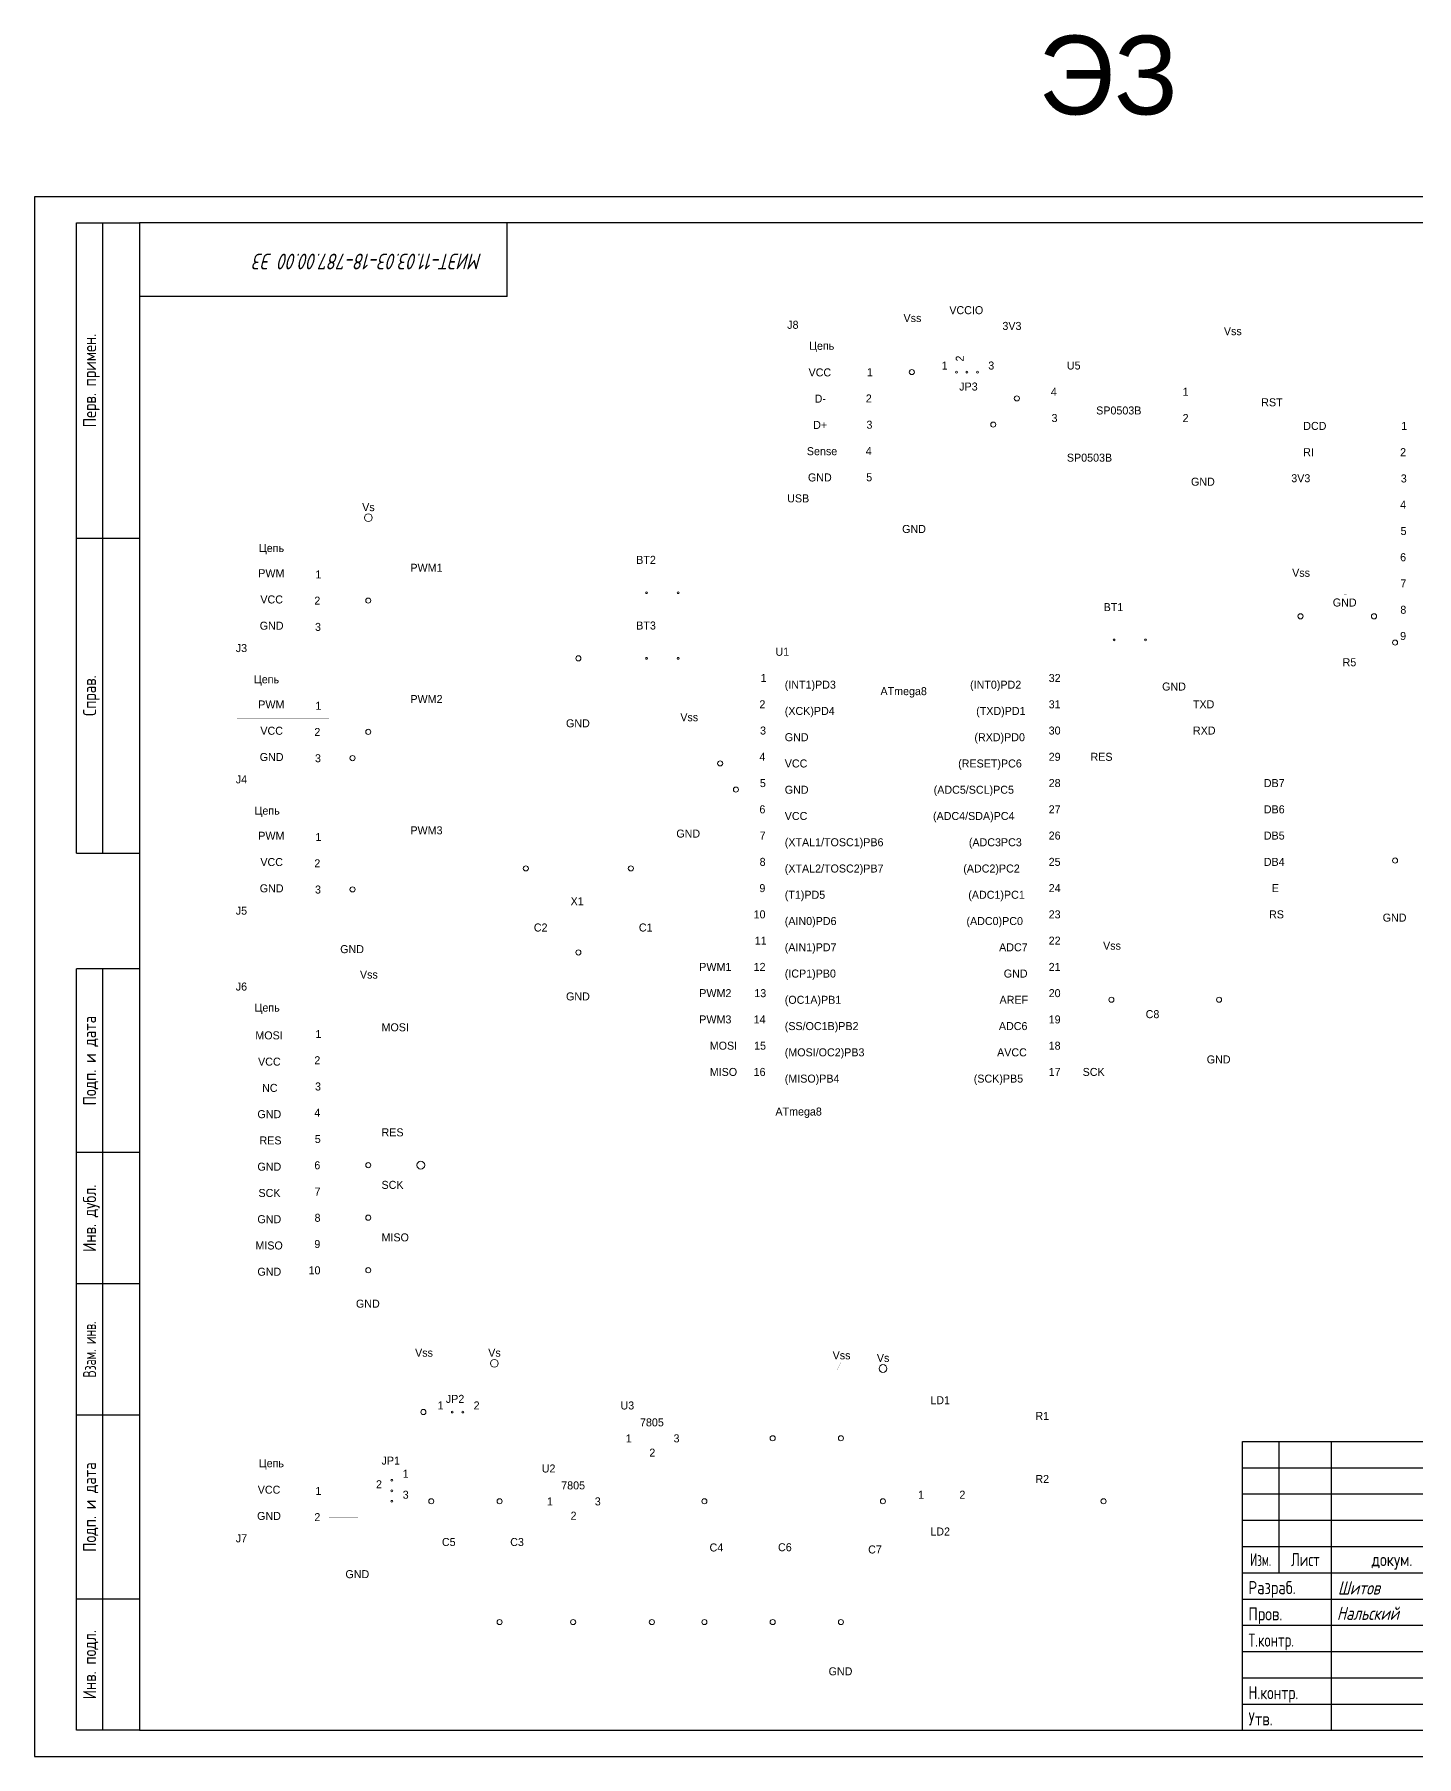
# Model space of a CAD drawing. Header units: millimetres. Extents: x 256 to 1953, y -623 to 369.
# Drawn here: x 523.1 to 786.3, y 40.8 to 368.7 of the extents above; entities that cross this region are included whole.
import ezdxf
from ezdxf.enums import TextEntityAlignment as Align

# ---------------------------------------------------------------- set-up
doc = ezdxf.new("R2010")
doc.units = ezdxf.units.MM
doc.layers.add('текст', color=7, linetype='Continuous', lineweight=30)
doc.styles.add('ГОСТ 2.304', font='cs_gost2304.shx')
doc.styles.add('стиль1', font='romans.shx', dxfattribs={"width": 0.75, "oblique": 15, "height": 3.5})

# ---------------------------------------------------------------- blocks, each defined once
blk = doc.blocks.new('ЭЗ')
for p, q in [((532.04, -113), (532.04, 7)), ((532.04, 7), (544.04, 7)), ((537.04, -113), (537.04, 7)), ((544.04, 7), (544.04, -113)), ((544.04, 7), (544.04, -7)), ((614.04, 7), (544.04, 7)), ((614.04, -7), (614.04, 7)), ((614.04, -7), (544.04, -7)), ((532.04, -53), (544.04, -53)), ((532.04, -113), (544.04, -113)), ((532.04, -280), (532.04, -135)), ((544.04, -135), (532.04, -135)), ((537.04, -280), (537.04, -135)), ((544.04, -135), (544.04, -280)), ((544.04, -170), (532.04, -170)), ((544.04, -195), (532.04, -195)), ((544.04, -220), (532.04, -220)), ((754.04, -225), (939.04, -225)), ((754.04, -280), (754.04, -225)), ((761.04, -250), (761.04, -225)), ((771.04, -280), (771.04, -225)), ((794.04, -280), (794.04, -225)), ((809.04, -280), (809.04, -225)), ((819.04, -280), (819.04, -225)), ((939.04, -280), (939.04, -225)), ((754.04, -230), (819.04, -230)), ((754.04, -235), (819.04, -235)), ((754.04, -240), (819.04, -240)), ((819.04, -240), (939.04, -240)), ((889.04, -280), (889.04, -240)), ((904.04, -260), (904.04, -240)), ((921.04, -260), (921.04, -240)), ((754.04, -245), (819.04, -245)), ((889.04, -245), (939.04, -245)), ((894.04, -260), (894.04, -245)), ((899.04, -260), (899.04, -245)), ((754.04, -250), (819.04, -250)), ((544.04, -255), (532.04, -255)), ((754.04, -255), (819.04, -255)), ((754.04, -260), (819.04, -260)), ((889.04, -260), (939.04, -260)), ((909.04, -265), (909.04, -260)), ((754.04, -265), (819.04, -265)), ((819.04, -265), (939.04, -265)), ((754.04, -270), (819.04, -270)), ((754.04, -275), (819.04, -275)), ((544.04, -280), (532.04, -280)), ((754.04, -280), (939.04, -280))]:
    blk.add_line(p, q)
for points in [[(524.04, -285), (944.04, -285), (944.04, 12), (524.04, 12), (524.04, -285)], [(544.04, -280), (939.04, -280), (939.04, 7), (544.04, 7), (544.04, -280)]]:
    blk.add_lwpolyline(points)
at = {"style": 'ГОСТ 2.304'}
for s, p in [('Перв. примен.', (534.54, -23)), ('Справ.', (534.54, -83)), ('Подп. и дата', (534.54, -152.5)), ('Инв. дубл.', (534.54, -182.5)), ('Подп. и дата', (534.54, -237.5)), ('Инв. подл.', (534.54, -267.5))]:
    blk.add_text(s, height=2.5, rotation=90, dxfattribs=at).set_placement(p, align=Align.MIDDLE_CENTER)
at = {"style": 'ГОСТ 2.304', "width": 0.8}
blk.add_text('Взам. инв.', height=2.5, rotation=90, dxfattribs=at).set_placement((534.54, -207.5), align=Align.MIDDLE_CENTER)
at = {"style": 'ГОСТ 2.304'}
for s, height, p in [('Лит.', 2.5, (896.54, -242.5)), ('Масса', 2.5, (912.54, -242.5)), ('докум.', 2.5, (782.54, -247.5)), ('Подп.', 2.5, (801.54, -247.5)), ('1:1', 5, (930.04, -252.5))]:
    blk.add_text(s, height=height, dxfattribs=at).set_placement(p, align=Align.MIDDLE_CENTER)
for s, width, p in [('Масштаб', 0.91954, (930.04, -242.5)), ('Изм.', 0.75, (757.54, -247.5)), ('Лист', 0.9, (766.04, -247.5)), ('Дата', 0.8, (814.04, -247.5))]:
    blk.add_text(s, height=2.5, dxfattribs=dict(at, width=width)).set_placement(p, align=Align.MIDDLE_CENTER)
for s, p in [('Разраб.', (755.2, -254.08)), ('Пров.', (755.2, -259.08)), ('Лист', (890.04, -264)), ('Листов', (910.04, -264)), ('Утв.', (755.2, -279.08)), ('A3', (924.54, -283.75))]:
    blk.add_text(s, height=2.5, dxfattribs=at).set_placement(p)
for s, width, p in [('Т.контр.', 0.9, (755.2, -264.08)), ('Н.контр.', 0.95, (755.2, -274.08))]:
    blk.add_text(s, height=2.5, dxfattribs=dict(at, width=width)).set_placement(p)
for s, p in [('Копировал', (856.04, -283.75)), ('Формат', (906.54, -283.75))]:
    blk.add_text(s, height=2.5, dxfattribs=at).set_placement(p, align=Align.CENTER)

msp = doc.modelspace()

# ---------------------------------------------------------------- linework, layer by layer
at = {"lineweight": 15, "const_width": 0.001}
for points in [[(699.445, 314.919), (701.985, 314.919)], [(700.715, 312.379), (700.715, 314.919)], [(666.715, 311.877), (684.172, 311.877), (684.172, 281.921), (666.715, 281.921), (666.715, 311.877)], [(679.215, 311.879), (679.215, 281.879)], [(690.215, 313.419), (689.453, 311.895)], [(689.453, 311.895), (690.977, 311.895)], [(690.215, 313.419), (690.977, 311.895)], [(690.215, 310.879), (690.215, 311.895)], [(700.715, 312.379), (700.715, 307.879), (700.715, 307.879)], [(707.945, 311.919), (710.485, 311.919)], [(709.215, 309.379), (709.215, 311.919)], [(686.715, 304.379), (690.215, 304.379), (690.215, 310.879)], [(706.215, 304.379), (709.215, 304.379), (709.215, 309.379)], [(742.215, 294.379), (751.215, 294.379), (751.215, 308.379)], [(751.215, 310.919), (750.453, 309.395)], [(750.453, 309.395), (751.977, 309.395)], [(751.215, 310.919), (751.977, 309.395)], [(751.215, 308.379), (751.215, 309.395)], [(836.215, 311.379), (762.715, 311.379), (762.715, 287.879)], [(684.215, 306.879), (666.715, 306.879)], [(697.715, 304.379), (697.715, 305.379), (703.715, 305.379), (703.715, 303.379), (697.715, 303.379), (697.715, 304.379)], [(700.715, 304.379), (700.715, 307.879)], [(684.215, 301.879), (666.715, 301.879)], [(684.215, 304.379), (686.715, 304.379)], [(695.215, 304.379), (690.215, 304.379)], [(698.715, 304.379), (695.215, 304.379)], [(702.715, 304.379), (706.215, 304.379)], [(719.715, 304.378), (739.671, 304.378), (739.671, 289.42), (719.715, 289.42), (719.715, 304.378)], [(684.215, 299.379), (686.715, 299.379)], [(686.715, 299.379), (710.215, 299.379), (717.215, 299.379), (717.215, 299.379)], [(710.215, 299.379), (710.215, 277.879), (783.715, 277.879)], [(719.715, 299.379), (717.215, 299.379)], [(739.715, 299.379), (742.215, 299.379)], [(742.215, 299.379), (745.715, 299.379), (745.715, 289.879)], [(760.715, 297.379), (762.715, 299.379)], [(684.215, 296.879), (666.715, 296.879)], [(760.715, 297.379), (760.715, 297.379), (756.715, 297.379), (756.715, 246.379), (782.215, 246.379), (782.215, 252.879)], [(786.216, 297.877), (818.671, 297.877), (818.671, 247.92), (786.216, 247.92), (786.216, 297.877)], [(684.215, 291.879), (666.715, 291.879)], [(684.215, 294.379), (686.715, 294.379)], [(717.215, 294.379), (705.715, 294.379), (686.715, 294.379), (686.715, 294.379)], [(705.715, 294.379), (705.715, 272.879), (783.715, 272.879), (783.715, 272.879)], [(719.715, 294.379), (717.215, 294.379)], [(739.715, 294.379), (742.215, 294.379)], [(762.715, 294.879), (764.715, 292.879)], [(764.715, 292.879), (783.715, 292.879), (783.715, 292.879)], [(786.215, 292.879), (783.715, 292.879)], [(684.215, 289.379), (686.715, 289.379)], [(745.715, 289.879), (745.715, 287.339)], [(762.715, 289.879), (764.715, 287.879)], [(684.215, 286.879), (666.715, 286.879)], [(743.175, 287.339), (748.255, 287.339)], [(743.937, 286.577), (747.493, 286.577)], [(744.699, 285.815), (746.731, 285.815)], [(783.715, 287.879), (764.715, 287.879), (764.715, 287.879)], [(786.215, 287.879), (783.715, 287.879)], [(684.215, 284.379), (686.715, 284.379)], [(686.715, 284.379), (690.715, 284.379), (690.715, 280.879)], [(745.461, 285.053), (745.969, 285.053)], [(762.945, 282.919), (765.485, 282.919)], [(764.215, 280.379), (764.215, 282.919)], [(772.715, 266.879), (772.715, 282.879), (772.715, 282.879), (783.715, 282.879)], [(786.215, 282.879), (783.715, 282.879)], [(690.715, 280.879), (690.715, 278.339)], [(764.215, 280.379), (764.215, 267.879), (783.715, 267.879), (783.715, 267.879)], [(586.716, 274.88), (586.716, 275.896)], [(688.175, 278.339), (693.255, 278.339)], [(688.937, 277.577), (692.493, 277.577)], [(689.699, 276.815), (691.731, 276.815)], [(690.461, 276.053), (690.969, 276.053)], [(786.215, 277.879), (783.715, 277.879)], [(561.716, 273.377), (579.172, 273.377), (579.172, 253.421), (561.716, 253.421), (561.716, 273.377)], [(574.216, 273.38), (574.216, 253.38)], [(586.716, 274.88), (586.716, 260.88)], [(786.215, 272.879), (783.715, 272.879)], [(579.216, 268.38), (561.716, 268.38)], [(579.216, 265.88), (581.716, 265.88)], [(601.716, 265.879), (601.715, 265.88), (581.716, 265.88)], [(601.715, 265.88), (603.715, 263.88)], [(643.716, 190.879), (643.716, 173.879), (603.716, 173.879), (603.716, 266.879)], [(640.716, 264.379), (640.716, 266.379), (644.716, 266.379), (644.716, 264.379)], [(772.715, 266.879), (772.715, 264.339)], [(786.215, 267.879), (783.715, 267.879)], [(579.216, 263.38), (561.716, 263.38)], [(636.716, 262.379), (626.716, 262.379), (626.716, 249.879), (626.716, 243.879)], [(639.716, 262.379), (636.716, 262.379)], [(638.716, 264.379), (646.716, 264.379)], [(645.716, 262.379), (648.716, 262.379)], [(661.716, 244.88), (655.716, 244.88), (655.716, 262.379), (648.716, 262.379)], [(764.215, 264.919), (763.453, 263.395)], [(763.453, 263.395), (764.977, 263.395)], [(764.215, 264.919), (764.977, 263.395)], [(764.215, 262.379), (764.215, 263.395)], [(764.215, 262.379), (764.215, 257.879), (764.215, 252.879), (766.215, 252.879)], [(770.175, 264.339), (775.255, 264.339)], [(770.937, 263.577), (774.493, 263.577)], [(771.699, 262.815), (773.731, 262.815)], [(783.715, 257.879), (778.215, 257.879), (778.215, 262.879), (783.715, 262.879)], [(786.215, 262.879), (783.715, 262.879)], [(579.216, 260.88), (581.716, 260.88)], [(581.716, 260.88), (586.716, 260.88), (586.716, 235.88)], [(772.461, 262.053), (772.969, 262.053)], [(579.216, 258.38), (561.716, 258.38)], [(579.216, 255.88), (581.716, 255.88)], [(581.716, 255.88), (583.716, 255.88), (583.716, 230.88), (581.716, 230.88)], [(729.715, 255.379), (729.715, 257.379), (733.715, 257.379), (733.715, 255.379)], [(778.215, 257.879), (764.215, 257.879), (764.215, 257.879)], [(786.215, 257.879), (783.715, 257.879)], [(640.716, 251.879), (640.716, 253.879), (644.716, 253.879), (644.716, 251.879)], [(716.716, 244.88), (720.715, 244.88), (720.715, 244.88), (720.715, 253.379), (725.715, 253.379)], [(728.715, 253.379), (725.715, 253.379)], [(727.715, 255.379), (735.715, 255.379)], [(734.715, 253.379), (737.715, 253.379)], [(737.715, 253.379), (740.215, 253.379), (740.215, 250.879)], [(768.715, 252.879), (766.215, 252.879)], [(768.715, 250.879), (768.715, 254.879), (778.715, 254.879), (778.715, 250.879), (768.715, 250.879)], [(778.715, 252.879), (781.215, 252.879)], [(781.215, 252.879), (782.215, 252.879), (783.715, 252.879), (783.715, 252.879)], [(786.215, 252.879), (783.715, 252.879)], [(636.716, 249.879), (626.716, 249.879)], [(639.716, 249.879), (636.716, 249.879)], [(638.716, 251.879), (646.716, 251.879)], [(645.716, 249.879), (648.716, 249.879)], [(661.716, 239.88), (653.216, 239.88), (653.216, 249.879), (648.716, 249.879)], [(664.215, 249.878), (714.172, 249.878), (714.172, 164.92), (664.215, 164.92), (664.215, 249.878)], [(740.215, 250.879), (740.215, 248.339)], [(561.716, 248.378), (579.172, 248.378), (579.172, 228.422), (561.716, 228.422), (561.716, 248.378)], [(574.216, 248.38), (574.216, 228.38)], [(737.675, 248.339), (742.755, 248.339)], [(738.437, 247.577), (741.993, 247.577)], [(739.199, 246.815), (741.231, 246.815)], [(739.961, 246.053), (740.469, 246.053)], [(579.216, 243.38), (561.716, 243.38)], [(626.716, 243.879), (626.716, 241.339)], [(664.216, 244.88), (661.716, 244.88)], [(714.216, 244.88), (716.716, 244.88)], [(579.216, 240.88), (581.716, 240.88)], [(581.716, 240.88), (601.715, 240.88), (601.716, 240.879)], [(601.716, 240.879), (603.716, 238.879)], [(624.176, 241.339), (629.256, 241.339)], [(624.938, 240.577), (628.494, 240.577)], [(625.7, 239.815), (627.732, 239.815)], [(664.216, 239.88), (661.716, 239.88)], [(714.216, 239.88), (716.716, 239.88)], [(716.716, 239.88), (749.215, 239.88), (749.215, 239.879)], [(749.215, 239.879), (751.215, 241.879)], [(836.215, 241.879), (751.215, 241.879), (751.215, 233.879)], [(579.216, 238.38), (561.716, 238.38)], [(626.462, 239.053), (626.97, 239.053)], [(647.716, 237.42), (646.954, 235.896)], [(647.716, 237.42), (648.478, 235.896)], [(749.215, 234.879), (751.215, 236.879)], [(579.216, 233.38), (561.716, 233.38)], [(579.216, 235.88), (581.716, 235.88)], [(581.716, 210.88), (586.716, 210.88), (586.716, 235.88), (581.716, 235.88)], [(646.954, 235.896), (648.478, 235.896)], [(647.716, 234.88), (647.716, 235.896)], [(647.716, 234.88), (647.716, 229.88), (653.716, 229.88)], [(661.716, 234.88), (656.716, 234.88), (656.716, 224.88), (661.716, 224.88)], [(664.216, 234.88), (661.716, 234.88)], [(714.216, 234.88), (716.716, 234.88)], [(716.716, 234.88), (749.215, 234.88), (749.215, 234.879)], [(579.216, 230.88), (581.716, 230.88)], [(581.716, 205.88), (583.716, 205.88), (583.716, 230.88)], [(661.716, 219.88), (653.716, 219.88), (653.716, 229.88), (661.716, 229.88)], [(664.216, 229.88), (661.716, 229.88)], [(714.216, 229.88), (716.716, 229.88)], [(732.215, 155.379), (732.215, 155.379), (732.215, 229.879), (732.215, 229.88), (716.716, 229.88)], [(561.716, 223.378), (579.172, 223.378), (579.172, 203.422), (561.716, 203.422), (561.716, 223.378)], [(574.216, 223.38), (574.216, 203.38)], [(647.716, 222.88), (647.716, 224.88), (656.716, 224.88)], [(664.216, 224.88), (661.716, 224.88)], [(714.216, 224.88), (716.716, 224.88)], [(761.715, 224.879), (761.715, 224.88), (716.716, 224.88)], [(761.715, 224.879), (763.715, 222.879)], [(645.176, 220.34), (650.256, 220.34)], [(647.716, 222.88), (647.716, 220.34)], [(664.216, 219.88), (661.716, 219.88)], [(714.216, 219.88), (716.716, 219.88)], [(716.716, 219.88), (761.715, 219.88), (761.715, 219.879)], [(761.715, 219.879), (763.715, 217.879)], [(789.215, 211.379), (782.215, 211.379), (782.215, 220.879), (797.715, 220.879)], [(579.216, 218.38), (561.716, 218.38)], [(645.938, 219.578), (649.494, 219.578)], [(646.7, 218.816), (648.732, 218.816)], [(647.462, 218.054), (647.97, 218.054)], [(579.216, 213.38), (561.716, 213.38)], [(579.216, 215.88), (581.716, 215.88)], [(581.716, 215.88), (595.716, 215.88), (595.716, 215.88), (601.715, 215.88), (601.716, 215.879)], [(601.715, 215.88), (603.715, 213.88)], [(661.716, 214.88), (616.716, 214.88), (616.716, 209.88), (621.216, 209.88)], [(624.716, 213.88), (624.716, 205.88), (628.216, 205.88), (628.216, 213.88), (624.716, 213.88)], [(664.216, 214.88), (661.716, 214.88)], [(714.216, 214.88), (716.716, 214.88)], [(716.716, 214.88), (761.715, 214.88), (761.715, 214.879)], [(761.715, 214.879), (763.715, 212.879)], [(579.216, 210.88), (581.716, 210.88)], [(616.716, 205.88), (616.716, 209.88)], [(623.716, 209.88), (621.216, 209.88)], [(623.716, 209.88), (623.716, 212.88), (623.716, 206.88)], [(629.216, 212.88), (629.216, 206.88)], [(629.216, 209.88), (631.716, 209.88)], [(631.716, 209.88), (636.716, 209.88), (661.716, 209.88)], [(636.716, 205.88), (636.716, 209.88)], [(664.216, 209.88), (661.716, 209.88)], [(714.216, 209.88), (716.716, 209.88)], [(761.715, 209.879), (761.715, 209.88), (716.716, 209.88)], [(761.715, 209.879), (763.715, 207.879)], [(782.215, 206.879), (782.215, 211.379)], [(579.216, 208.38), (561.716, 208.38)], [(782.215, 206.879), (782.215, 204.339)], [(579.216, 205.88), (581.716, 205.88)], [(583.716, 200.88), (583.716, 205.88)], [(616.716, 202.88), (616.716, 205.88)], [(616.716, 202.88), (616.716, 203.38)], [(636.716, 202.88), (636.716, 205.88)], [(636.716, 202.88), (636.716, 203.38)], [(664.216, 204.88), (661.716, 204.88)], [(714.216, 204.88), (716.716, 204.88)], [(716.716, 204.88), (761.715, 204.88), (761.715, 204.879)], [(761.715, 204.879), (763.715, 202.879)], [(779.675, 204.339), (784.755, 204.339)], [(780.437, 203.577), (783.993, 203.577)], [(583.716, 200.88), (583.716, 198.34)], [(620.716, 202.88), (612.716, 202.88)], [(612.716, 201.38), (620.716, 201.38)], [(616.716, 201.38), (616.716, 198.38)], [(640.716, 202.88), (632.716, 202.88)], [(632.716, 201.38), (640.716, 201.38)], [(636.716, 201.38), (636.716, 198.38)], [(781.199, 202.815), (783.231, 202.815)], [(781.961, 202.053), (782.469, 202.053)], [(581.176, 198.34), (586.256, 198.34)], [(581.938, 197.578), (585.494, 197.578)], [(582.7, 196.816), (584.732, 196.816)], [(616.716, 198.38), (616.716, 193.88), (626.716, 193.88), (636.716, 193.88), (636.716, 198.38)], [(664.216, 199.88), (661.716, 199.88)], [(714.216, 199.88), (716.716, 199.88)], [(716.716, 199.88), (761.715, 199.88), (761.715, 199.879)], [(761.715, 199.879), (763.715, 197.879)], [(583.462, 196.054), (583.97, 196.054)], [(626.716, 191.88), (626.716, 193.88)], [(664.216, 194.88), (661.716, 194.88)], [(714.216, 194.88), (716.716, 194.88)], [(728.215, 193.919), (727.453, 192.395)], [(728.215, 193.919), (728.977, 192.395)], [(626.716, 191.88), (626.716, 189.34)], [(727.453, 192.395), (728.977, 192.395)], [(728.215, 191.379), (728.215, 192.395)], [(728.215, 191.379), (728.215, 184.879)], [(586.716, 188.419), (585.954, 186.895)], [(586.716, 188.419), (587.478, 186.895)], [(624.176, 189.34), (629.256, 189.34)], [(624.938, 188.578), (628.494, 188.578)], [(625.7, 187.816), (627.732, 187.816)], [(626.462, 187.054), (626.97, 187.054)], [(643.716, 187.88), (645.716, 189.88)], [(645.716, 189.879), (645.716, 189.88), (661.716, 189.88)], [(664.216, 189.88), (661.716, 189.88)], [(714.216, 189.88), (716.716, 189.88)], [(748.715, 184.879), (748.715, 189.88), (716.716, 189.88)], [(738.715, 188.879), (738.715, 180.879)], [(740.215, 180.879), (740.215, 188.879)], [(561.716, 185.879), (579.172, 185.879), (579.172, 130.921), (561.716, 130.921), (561.716, 185.879)], [(574.216, 185.879), (574.216, 130.879)], [(581.716, 173.379), (586.716, 173.379), (586.716, 185.879)], [(585.954, 186.895), (587.478, 186.895)], [(586.716, 185.879), (586.716, 186.895)], [(643.716, 182.88), (645.716, 184.88)], [(645.716, 184.879), (645.716, 184.88), (661.716, 184.88)], [(664.216, 184.88), (661.716, 184.88)], [(714.216, 184.88), (716.716, 184.88)], [(716.716, 174.88), (728.215, 174.88), (728.215, 184.879)], [(716.716, 184.88), (724.215, 184.88), (724.215, 184.879), (728.215, 184.879), (735.715, 184.879)], [(738.715, 184.879), (735.715, 184.879)], [(740.215, 184.879), (743.215, 184.879)], [(740.215, 184.879), (740.715, 184.879)], [(743.215, 184.879), (748.715, 184.879), (748.715, 179.879)], [(579.216, 180.879), (561.716, 180.879)], [(579.216, 178.379), (581.716, 178.379)], [(581.716, 178.379), (594.716, 178.379), (594.716, 178.379)], [(594.716, 178.379), (596.716, 176.379)], [(596.716, 137.379), (596.716, 153.379), (596.716, 179.379)], [(643.716, 177.88), (645.716, 179.88)], [(645.716, 179.879), (645.716, 179.88), (661.716, 179.88)], [(664.216, 179.88), (661.716, 179.88)], [(714.216, 179.88), (716.716, 179.88)], [(746.175, 177.339), (751.255, 177.339)], [(748.715, 179.879), (748.715, 177.339)], [(579.216, 175.879), (561.716, 175.879)], [(647.716, 155.379), (647.716, 155.379), (647.716, 174.879), (647.716, 174.88), (661.716, 174.88)], [(664.216, 174.88), (661.716, 174.88)], [(714.216, 174.88), (716.716, 174.88)], [(746.937, 176.577), (750.493, 176.577)], [(747.699, 175.815), (749.731, 175.815)], [(748.461, 175.053), (748.969, 175.053)], [(579.216, 170.879), (561.716, 170.879)], [(579.216, 173.379), (581.716, 173.379)], [(579.216, 168.379), (581.716, 168.379)], [(651.216, 155.379), (651.216, 169.879), (661.716, 169.879), (661.716, 169.88)], [(664.216, 169.88), (661.716, 169.88)], [(714.216, 169.88), (716.716, 169.88)], [(716.716, 169.88), (728.715, 169.88), (728.715, 155.379)], [(579.216, 165.879), (561.716, 165.879)], [(579.216, 160.879), (561.716, 160.879)], [(579.216, 163.379), (581.716, 163.379)], [(581.716, 163.379), (586.716, 163.379), (586.716, 153.379), (581.716, 153.379)], [(579.216, 158.379), (581.716, 158.379)], [(581.716, 158.379), (594.716, 158.379), (594.716, 158.379)], [(594.716, 158.379), (596.716, 160.379)], [(579.216, 155.879), (561.716, 155.879)], [(645.716, 153.379), (647.716, 155.379)], [(649.216, 153.379), (651.216, 155.379)], [(726.715, 153.379), (728.715, 155.379)], [(730.215, 153.379), (732.215, 155.379)], [(579.216, 150.879), (561.716, 150.879)], [(579.216, 153.379), (581.716, 153.379)], [(581.716, 143.379), (586.716, 143.379), (586.716, 153.379)], [(596.716, 153.379), (732.715, 153.379)], [(579.216, 148.379), (581.716, 148.379)], [(581.716, 148.379), (594.716, 148.379), (594.716, 148.379)], [(594.716, 148.379), (596.716, 150.379)], [(579.216, 145.879), (561.716, 145.879)], [(579.216, 143.379), (581.716, 143.379)], [(581.716, 133.379), (586.716, 133.379), (586.716, 143.379)], [(579.216, 140.879), (561.716, 140.879)], [(579.216, 138.379), (581.716, 138.379)], [(581.716, 138.379), (594.716, 138.379), (594.716, 138.379)], [(594.716, 138.379), (596.716, 140.379)], [(579.216, 135.879), (561.716, 135.879)], [(579.216, 133.379), (581.716, 133.379)], [(586.716, 133.379), (586.716, 130.839)], [(584.176, 130.839), (589.256, 130.839)], [(584.938, 130.077), (588.494, 130.077)], [(585.7, 129.315), (587.732, 129.315)], [(586.462, 128.553), (586.97, 128.553)], [(597.216, 116.419), (596.454, 114.895)], [(596.454, 114.895), (597.978, 114.895)], [(597.216, 116.419), (597.978, 114.895)], [(597.216, 113.879), (597.216, 114.895)], [(610.716, 113.879), (610.716, 114.895)], [(676.716, 115.919), (675.954, 114.395)], [(676.716, 115.919), (677.478, 114.395)], [(594.716, 93.379), (597.216, 93.379), (597.216, 106.379), (597.216, 113.879)], [(608.216, 106.379), (610.716, 106.379), (610.716, 113.879)], [(675.954, 114.395), (677.478, 114.395)], [(676.716, 113.379), (676.716, 114.395)], [(676.716, 101.379), (676.716, 113.379)], [(684.716, 112.879), (684.716, 113.895)], [(684.716, 112.879), (684.716, 89.379), (685.716, 89.379)], [(599.216, 106.379), (597.216, 106.379)], [(602.716, 106.379), (599.216, 106.379)], [(601.716, 106.379), (601.716, 107.379), (605.716, 107.379), (605.716, 105.379), (601.716, 105.379), (601.716, 106.379)], [(604.716, 106.379), (608.216, 106.379)], [(634.715, 105.879), (646.673, 105.879), (646.673, 96.42), (634.715, 96.42), (634.715, 105.879)], [(696.715, 105.379), (698.715, 107.379), (698.715, 106.379)], [(698.715, 107.379), (697.715, 107.379), (698.715, 106.379)], [(698.715, 104.379), (700.715, 106.379), (699.715, 106.379)], [(700.715, 106.379), (700.715, 105.379), (699.715, 106.379)], [(694.215, 104.379), (694.215, 98.379), (697.215, 101.379), (694.215, 104.379)], [(697.215, 104.379), (697.215, 98.379)], [(710.216, 99.379), (710.216, 103.379), (720.216, 103.379), (720.216, 99.379), (710.216, 99.379)], [(561.716, 98.878), (579.172, 98.878), (579.172, 83.92), (561.716, 83.92), (561.716, 98.878)], [(574.216, 98.879), (574.216, 83.879)], [(631.716, 101.38), (611.716, 101.38), (611.716, 89.38)], [(634.716, 101.38), (631.716, 101.38)], [(646.716, 101.38), (649.716, 101.38)], [(649.716, 101.38), (663.716, 101.38), (663.716, 101.379), (663.716, 81.88)], [(691.715, 101.379), (676.716, 101.379), (663.716, 101.379), (663.716, 101.379)], [(676.716, 81.879), (676.716, 101.379)], [(694.215, 101.379), (691.715, 101.379)], [(697.215, 101.379), (699.715, 101.379)], [(699.715, 101.379), (707.716, 101.379), (707.716, 101.379)], [(710.216, 101.379), (707.716, 101.379)], [(720.216, 101.379), (722.716, 101.379)], [(722.716, 101.379), (726.716, 101.379), (726.716, 89.379), (722.716, 89.379)], [(640.716, 96.38), (640.716, 93.38)], [(696.716, 93.379), (698.716, 95.379), (698.716, 94.379)], [(698.716, 95.379), (697.716, 95.379), (698.716, 94.379)], [(579.216, 93.879), (561.716, 93.879)], [(591.216, 94.379), (590.216, 94.379), (590.216, 88.379), (592.216, 88.379), (592.216, 94.379), (591.216, 94.379)], [(591.216, 93.379), (594.716, 93.379)], [(640.716, 93.38), (640.716, 66.38), (625.716, 66.38), (611.716, 66.38), (611.716, 74.38)], [(619.716, 93.879), (631.672, 93.879), (631.672, 84.42), (619.716, 84.42), (619.716, 93.879)], [(694.216, 92.379), (694.216, 86.379), (697.216, 89.379), (694.216, 92.379)], [(697.216, 92.379), (697.216, 86.379)], [(698.716, 92.379), (700.716, 94.379), (699.716, 94.379)], [(700.716, 94.379), (700.716, 93.379), (699.716, 94.379)], [(579.216, 88.879), (561.716, 88.879)], [(579.216, 91.379), (581.716, 91.379)], [(581.716, 91.379), (587.716, 91.379)], [(591.216, 91.379), (587.716, 91.379)], [(591.216, 89.379), (594.716, 89.379)], [(594.716, 89.379), (598.716, 89.379)], [(598.716, 81.88), (598.716, 89.379)], [(598.716, 89.379), (598.716, 89.38), (611.716, 89.38)], [(616.716, 89.38), (611.716, 89.38), (611.716, 81.88)], [(619.716, 89.38), (616.716, 89.38)], [(631.716, 89.38), (634.716, 89.38)], [(634.716, 89.38), (650.716, 89.38), (650.716, 81.88)], [(650.716, 89.38), (684.715, 89.38), (684.716, 89.379)], [(663.716, 66.38), (676.716, 66.38), (678.715, 66.38), (678.716, 66.379), (726.716, 66.379), (726.716, 89.379)], [(685.716, 89.379), (691.716, 89.379)], [(694.216, 89.379), (691.716, 89.379)], [(697.216, 89.379), (699.716, 89.379)], [(699.716, 89.379), (707.716, 89.379)], [(710.216, 89.379), (707.716, 89.379)], [(710.216, 87.379), (710.216, 91.379), (720.216, 91.379), (720.216, 87.379), (710.216, 87.379)], [(720.216, 89.379), (722.716, 89.379)], [(579.216, 86.379), (581.716, 86.379)], [(581.716, 86.379), (584.716, 86.379), (584.716, 81.879)], [(625.716, 84.38), (625.716, 81.38)], [(678.716, 80.879), (678.716, 82.879)], [(582.176, 79.339), (587.256, 79.339)], [(584.716, 81.879), (584.716, 79.339)], [(602.716, 78.88), (594.716, 78.88)], [(598.716, 78.88), (598.716, 81.88)], [(598.716, 78.88), (598.716, 79.38)], [(615.716, 78.88), (607.716, 78.88)], [(611.716, 78.88), (611.716, 81.88)], [(611.716, 78.88), (611.716, 79.38)], [(625.716, 81.38), (625.716, 66.38)], [(654.716, 78.88), (646.716, 78.88)], [(650.716, 78.88), (650.716, 81.88)], [(650.716, 78.88), (650.716, 79.38)], [(667.716, 78.88), (659.716, 78.88)], [(663.716, 78.88), (663.716, 81.88)], [(663.716, 78.88), (663.716, 79.38)], [(680.715, 78.879), (672.716, 78.879)], [(676.716, 78.879), (676.716, 81.879)], [(679.716, 81.879), (677.716, 81.879)], [(582.938, 78.577), (586.494, 78.577)], [(583.7, 77.815), (585.732, 77.815)], [(584.462, 77.053), (584.97, 77.053)], [(594.716, 77.38), (602.716, 77.38)], [(598.716, 77.38), (598.716, 74.38)], [(607.716, 77.38), (615.716, 77.38)], [(611.716, 77.38), (611.716, 74.38)], [(646.716, 77.38), (654.716, 77.38)], [(650.716, 77.38), (650.716, 74.38)], [(659.716, 77.38), (667.716, 77.38)], [(663.716, 77.38), (663.716, 74.38)], [(672.716, 77.379), (680.715, 77.379)], [(676.716, 77.379), (676.716, 74.379)], [(676.716, 77.379), (676.716, 76.879)], [(598.716, 74.38), (598.716, 66.38), (611.716, 66.38)], [(650.716, 74.38), (650.716, 66.38), (640.716, 66.38)], [(663.716, 74.38), (663.716, 66.38), (650.716, 66.38)], [(676.716, 74.379), (676.716, 66.38)], [(676.716, 63.379), (676.716, 66.38)], [(676.716, 63.379), (676.716, 60.839)], [(674.176, 60.839), (679.256, 60.839)], [(674.938, 60.077), (678.494, 60.077)], [(675.7, 59.315), (677.732, 59.315)], [(676.462, 58.553), (676.97, 58.553)]]:
    msp.add_lwpolyline(points, dxfattribs=at)
for points in [[(689.961, 304.379, 1), (690.469, 304.379, 1)], [(709.961, 299.379, 1), (710.469, 299.379, 1)], [(705.461, 294.379, 1), (705.969, 294.379, 1)], [(586.462, 260.88, 1), (586.97, 260.88, 1)], [(763.961, 257.879, 1), (764.469, 257.879, 1)], [(777.961, 257.879, 1), (778.469, 257.879, 1)], [(781.961, 252.879, 1), (782.469, 252.879, 1)], [(626.462, 249.879, 1), (626.97, 249.879, 1)], [(586.462, 235.88, 1), (586.97, 235.88, 1)], [(583.462, 230.88, 1), (583.97, 230.88, 1)], [(653.462, 229.88, 1), (653.97, 229.88, 1)], [(656.462, 224.88, 1), (656.97, 224.88, 1)], [(616.462, 209.88, 1), (616.97, 209.88, 1)], [(636.462, 209.88, 1), (636.97, 209.88, 1)], [(781.961, 211.379, 1), (782.469, 211.379, 1)], [(583.462, 205.88, 1), (583.97, 205.88, 1)], [(626.462, 193.88, 1), (626.97, 193.88, 1)], [(727.961, 184.879, 1), (728.469, 184.879, 1)], [(748.461, 184.879, 1), (748.969, 184.879, 1)], [(586.462, 153.379, 1), (586.97, 153.379, 1)], [(596.335, 153.379, 1), (597.097, 153.379, 1)], [(586.462, 143.379, 1), (586.97, 143.379, 1)], [(586.462, 133.379, 1), (586.97, 133.379, 1)], [(596.962, 106.379, 1), (597.47, 106.379, 1)], [(663.462, 101.379, 1), (663.97, 101.379, 1)], [(676.462, 101.379, 1), (676.97, 101.379, 1)], [(598.462, 89.379, 1), (598.97, 89.379, 1)], [(611.462, 89.38, 1), (611.97, 89.38, 1)], [(650.462, 89.38, 1), (650.97, 89.38, 1)], [(684.462, 89.379, 1), (684.97, 89.379, 1)], [(726.462, 89.379, 1), (726.97, 89.379, 1)], [(611.462, 66.38, 1), (611.97, 66.38, 1)], [(625.462, 66.38, 1), (625.97, 66.38, 1)], [(640.462, 66.38, 1), (640.97, 66.38, 1)], [(650.462, 66.38, 1), (650.97, 66.38, 1)], [(663.462, 66.38, 1), (663.97, 66.38, 1)], [(676.462, 66.38, 1), (676.97, 66.38, 1)]]:
    msp.add_lwpolyline(points, format="xyb", close=True, dxfattribs=at)
at = {"lineweight": 15, "const_width": 0.001, "flags": 128}
msp.add_lwpolyline([(870.715, 174.379), (870.715, 174.379), (870.715, 141.879), (870.715, 141.879), (870.715, 121.879), (870.715, 121.879), (763.715, 121.879), (763.715, 226.879)], dxfattribs=at)
at = {"lineweight": 15}
for centre, major_axis, ratio in [((690.193, 304.399), (0, 0.487), 0.9999061), ((690.193, 304.399), (0, 0.487), 0.9999061), ((690.193, 304.399), (0, 0.487), 0.9999061), ((690.193, 304.399), (0, 0.487), 0.9999061), ((698.693, 304.398), (0, 0.179), 0.9998862), ((700.693, 304.398), (0, 0.179), 0.9998862), ((702.693, 304.398), (0, 0.179), 0.9999147), ((710.193, 299.398), (0, 0.487), 0.9998957), ((710.193, 299.398), (0, 0.487), 0.9998957), ((710.193, 299.398), (0, 0.487), 0.9998957), ((710.193, 299.398), (0, 0.487), 0.9998957), ((705.695, 294.4), (0, 0.487), 0.9999061), ((705.695, 294.4), (0, 0.487), 0.9999061), ((705.695, 294.4), (0, 0.487), 0.9999061), ((705.695, 294.4), (0, 0.487), 0.9999061), ((586.694, 276.677), (0, 0.741), 0.9999006), ((639.694, 262.399), (0, 0.18), 0.9998871), ((645.693, 262.399), (0, 0.18), 0.9925324), ((586.694, 260.899), (0, 0.487), 0.9999009), ((586.694, 260.899), (0, 0.487), 0.9999009), ((586.694, 260.899), (0, 0.487), 0.9999009), ((586.694, 260.899), (0, 0.487), 0.9999009), ((764.192, 257.898), (0, 0.487), 0.9998957), ((764.192, 257.898), (0, 0.487), 0.9998957), ((764.192, 257.898), (0, 0.487), 0.9998957), ((764.192, 257.898), (0, 0.487), 0.9998957), ((778.194, 257.898), (0, 0.487), 0.9999165), ((778.194, 257.898), (0, 0.487), 0.9999165), ((778.194, 257.898), (0, 0.487), 0.9999165), ((778.194, 257.898), (0, 0.487), 0.9999165), ((728.693, 253.399), (0, 0.179), 0.9999005), ((734.694, 253.399), (0, 0.179), 0.9999289), ((782.194, 252.9), (0, 0.487), 0.9998957), ((782.194, 252.9), (0, 0.487), 0.9998957), ((782.194, 252.9), (0, 0.487), 0.9998957), ((782.194, 252.9), (0, 0.487), 0.9998957), ((626.693, 249.899), (0, 0.487), 0.9999009), ((626.693, 249.899), (0, 0.487), 0.9999009), ((626.693, 249.899), (0, 0.487), 0.9999009), ((626.693, 249.899), (0, 0.487), 0.9999009), ((639.694, 249.899), (0, 0.18), 0.9999012), ((645.693, 249.899), (0, 0.18), 0.9925464), ((586.694, 235.899), (0, 0.487), 0.9999009), ((586.694, 235.899), (0, 0.487), 0.9999009), ((586.694, 235.899), (0, 0.487), 0.9999009), ((586.694, 235.899), (0, 0.487), 0.9999009), ((583.694, 230.901), (0, 0.487), 0.9998957), ((583.694, 230.901), (0, 0.487), 0.9998957), ((583.694, 230.901), (0, 0.487), 0.9998957), ((583.694, 230.901), (0, 0.487), 0.9998957), ((653.695, 229.901), (0, 0.487), 0.9999061), ((653.695, 229.901), (0, 0.487), 0.9999061), ((653.695, 229.901), (0, 0.487), 0.9999061), ((653.695, 229.901), (0, 0.487), 0.9999061), ((656.693, 224.9), (0, 0.487), 0.9998957), ((656.693, 224.9), (0, 0.487), 0.9998957), ((656.693, 224.9), (0, 0.487), 0.9998957), ((656.693, 224.9), (0, 0.487), 0.9998957), ((616.694, 209.899), (0, 0.487), 0.9999009), ((616.694, 209.899), (0, 0.487), 0.9999009), ((616.694, 209.899), (0, 0.487), 0.9999009), ((616.694, 209.899), (0, 0.487), 0.9999009), ((636.694, 209.899), (0, 0.487), 0.9998957), ((636.694, 209.899), (0, 0.487), 0.9998957), ((636.694, 209.899), (0, 0.487), 0.9998957), ((636.694, 209.899), (0, 0.487), 0.9998957), ((782.194, 211.4), (0, 0.487), 0.9998957), ((782.194, 211.4), (0, 0.487), 0.9998957), ((782.194, 211.4), (0, 0.487), 0.9998957), ((782.194, 211.4), (0, 0.487), 0.9998957), ((583.694, 205.899), (0, 0.487), 0.9998957), ((583.694, 205.899), (0, 0.487), 0.9998957), ((583.694, 205.899), (0, 0.487), 0.9998957), ((583.694, 205.899), (0, 0.487), 0.9998957), ((626.695, 193.899), (0, 0.487), 0.9999009), ((626.695, 193.899), (0, 0.487), 0.9999009), ((626.695, 193.899), (0, 0.487), 0.9999009), ((626.695, 193.899), (0, 0.487), 0.9999009), ((728.194, 184.9), (0, 0.487), 0.9999061), ((728.194, 184.9), (0, 0.487), 0.9999061), ((728.194, 184.9), (0, 0.487), 0.9999061), ((728.194, 184.9), (0, 0.487), 0.9999061), ((728.194, 184.9), (0, 0.487), 0.9999061), ((728.194, 184.9), (0, 0.487), 0.9999061), ((748.694, 184.9), (0, 0.487), 0.9998957), ((748.694, 184.9), (0, 0.487), 0.9998957), ((748.694, 184.9), (0, 0.487), 0.9998957), ((748.694, 184.9), (0, 0.487), 0.9998957), ((596.694, 153.399), (0.742, 0), 0.9983161), ((596.694, 153.399), (0.742, 0), 0.9983161), ((596.694, 153.399), (0.742, 0), 0.9983161), ((596.694, 153.399), (0.742, 0), 0.9983161), ((586.694, 153.399), (0, 0.487), 0.9999009), ((586.694, 153.399), (0, 0.487), 0.9999009), ((586.694, 153.399), (0, 0.487), 0.9999009), ((586.694, 153.399), (0, 0.487), 0.9999009), ((586.694, 143.4), (0, 0.487), 0.9999009), ((586.694, 143.4), (0, 0.487), 0.9999009), ((586.694, 143.4), (0, 0.487), 0.9999009), ((586.694, 143.4), (0, 0.487), 0.9999009), ((586.694, 133.4), (0, 0.487), 0.9999009), ((586.694, 133.4), (0, 0.487), 0.9999009), ((586.694, 133.4), (0, 0.487), 0.9999009), ((586.694, 133.4), (0, 0.487), 0.9999009), ((610.694, 115.677), (0, 0.741), 0.9998972), ((684.693, 114.677), (0, 0.741), 0.9998903), ((597.192, 106.4), (0, 0.487), 0.9999009), ((597.192, 106.4), (0, 0.487), 0.9999009), ((597.192, 106.4), (0, 0.487), 0.9999009), ((597.192, 106.4), (0, 0.487), 0.9999009), ((602.694, 106.399), (0, 0.179), 0.9999147), ((604.695, 106.399), (0, 0.179), 0.9999147), ((663.693, 101.399), (0, 0.487), 0.9999061), ((663.693, 101.399), (0, 0.487), 0.9999061), ((663.693, 101.399), (0, 0.487), 0.9999061), ((663.693, 101.399), (0, 0.487), 0.9999061), ((676.695, 101.399), (0, 0.487), 0.9999061), ((676.695, 101.399), (0, 0.487), 0.9999061), ((676.695, 101.399), (0, 0.487), 0.9999061), ((676.695, 101.399), (0, 0.487), 0.9999061), ((676.695, 101.399), (0, 0.487), 0.9999061), ((676.695, 101.399), (0, 0.487), 0.9999061), ((591.193, 93.399), (0, 0.179), 0.9999147), ((591.193, 91.399), (0, 0.179), 0.9998578), ((591.193, 89.4), (0, 0.18), 0.9925184), ((598.693, 89.4), (0, 0.487), 0.9998957), ((598.693, 89.4), (0, 0.487), 0.9998957), ((598.693, 89.4), (0, 0.487), 0.9998957), ((598.693, 89.4), (0, 0.487), 0.9998957), ((598.693, 89.4), (0, 0.487), 0.9998957), ((598.693, 89.4), (0, 0.487), 0.9998957), ((611.694, 89.4), (0, 0.487), 0.9999009), ((611.694, 89.4), (0, 0.487), 0.9999009), ((611.694, 89.4), (0, 0.487), 0.9999009), ((611.694, 89.4), (0, 0.487), 0.9999009), ((611.694, 89.4), (0, 0.487), 0.9999009), ((611.694, 89.4), (0, 0.487), 0.9999009), ((650.695, 89.4), (0, 0.487), 0.9998957), ((650.695, 89.4), (0, 0.487), 0.9998957), ((650.695, 89.4), (0, 0.487), 0.9998957), ((650.695, 89.4), (0, 0.487), 0.9998957), ((684.693, 89.4), (0, 0.487), 0.9998957), ((684.693, 89.4), (0, 0.487), 0.9998957), ((684.693, 89.4), (0, 0.487), 0.9998957), ((684.693, 89.4), (0, 0.487), 0.9998957), ((726.694, 89.4), (0, 0.487), 0.9998957), ((726.694, 89.4), (0, 0.487), 0.9998957), ((726.694, 89.4), (0, 0.487), 0.9998957), ((726.694, 89.4), (0, 0.487), 0.9998957), ((611.694, 66.4), (0, 0.487), 0.9999009), ((611.694, 66.4), (0, 0.487), 0.9999009), ((611.694, 66.4), (0, 0.487), 0.9999009), ((611.694, 66.4), (0, 0.487), 0.9999009), ((625.695, 66.4), (0, 0.487), 0.9999009), ((625.695, 66.4), (0, 0.487), 0.9999009), ((625.695, 66.4), (0, 0.487), 0.9999009), ((625.695, 66.4), (0, 0.487), 0.9999009), ((640.694, 66.4), (0, 0.487), 0.9999009), ((640.694, 66.4), (0, 0.487), 0.9999009), ((640.694, 66.4), (0, 0.487), 0.9999009), ((640.694, 66.4), (0, 0.487), 0.9999009), ((650.695, 66.4), (0, 0.487), 0.9998957), ((650.695, 66.4), (0, 0.487), 0.9998957), ((650.695, 66.4), (0, 0.487), 0.9998957), ((650.695, 66.4), (0, 0.487), 0.9998957), ((663.693, 66.4), (0, 0.487), 0.9999061), ((663.693, 66.4), (0, 0.487), 0.9999061), ((663.693, 66.4), (0, 0.487), 0.9999061), ((663.693, 66.4), (0, 0.487), 0.9999061), ((676.695, 66.4), (0, 0.487), 0.9999061), ((676.695, 66.4), (0, 0.487), 0.9999061), ((676.695, 66.4), (0, 0.487), 0.9999061), ((676.695, 66.4), (0, 0.487), 0.9999061), ((676.695, 66.4), (0, 0.487), 0.9999061), ((676.695, 66.4), (0, 0.487), 0.9999061)]:
    msp.add_ellipse(centre, major_axis=major_axis, ratio=ratio, dxfattribs=at)

# ---------------------------------------------------------------- block references
msp.add_blockref('ЭЗ', (-0.915, 325.797))

# ---------------------------------------------------------------- texts
for s, p in [('Vss', (688.607, 313.927)), ('VCCIO', (697.329, 315.427)), ('J8', (666.461, 312.641)), ('3V3', (707.437, 312.427)), ('Vss', (749.607, 311.427)), ('Цепь', (670.625, 308.637)), ('VCC', (670.526, 303.577)), ('1', (681.633, 303.617)), ('1', (695.879, 304.887)), ('3', (704.747, 304.887)), ('U5', (719.715, 304.887)), ('JP3', (699.215, 300.887)), ('D-', (671.683, 298.577)), ('2', (681.422, 298.617)), ('4', (716.667, 299.887)), ('1', (741.747, 299.887)), ('RST', (756.715, 297.887)), ('D+', (671.395, 293.577)), ('3', (681.549, 293.617)), ('3', (716.794, 294.887)), ('SP0503B', (725.293, 296.331)), ('2', (741.747, 294.887)), ('DCD', (764.715, 293.387)), ('1', (783.379, 293.387)), ('Sense', (670.202, 288.577)), ('4', (681.422, 288.617)), ('SP0503B', (719.715, 287.347)), ('RI', (764.715, 288.387)), ('2', (783.167, 288.387)), ('GND', (670.405, 283.577)), ('5', (681.506, 283.617)), ('GND', (743.345, 282.767)), ('3V3', (762.437, 283.427)), ('3', (783.294, 283.387)), ('Vs', (585.531, 277.928)), ('USB', (666.461, 279.593)), ('4', (783.167, 278.387)), ('GND', (688.345, 273.767)), ('5', (783.252, 273.387)), ('Цепь', (565.851, 270.138)), ('BT2', (637.716, 267.887)), ('6', (783.167, 268.387)), ('PWM', (565.747, 265.348)), ('1', (576.634, 265.118)), ('PWM1', (594.716, 266.387)), ('Vss', (762.607, 265.427)), ('7', (783.209, 263.387)), ('VCC', (566.146, 260.348)), ('2', (576.422, 260.118)), ('BT1', (726.715, 258.887)), ('GND', (770.345, 259.767)), ('8', (783.209, 258.387)), ('GND', (566.025, 255.348)), ('3', (576.549, 255.118)), ('BT3', (637.716, 255.387)), ('J3', (561.462, 251.094)), ('9', (783.167, 253.387)), ('U1', (664.216, 250.388)), ('R5', (772.215, 248.387)), ('Цепь', (564.906, 245.138)), ('1', (661.38, 245.388)), ('32', (716.248, 245.388)), ('PWM2', (594.716, 241.388)), ('(INT1)PD3', (665.994, 244.118)), ('ATmega8', (684.216, 242.888)), ('(INT0)PD2', (701.285, 244.118)), ('GND', (737.845, 243.767)), ('PWM', (565.747, 240.348)), ('1', (576.634, 240.118)), ('Vss', (646.107, 237.928)), ('2', (661.168, 240.388)), ('(XCK)PD4', (665.994, 239.118)), ('(TXD)PD1', (702.441, 239.118)), ('31', (716.248, 240.388)), ('TXD', (743.715, 240.388)), ('VCC', (566.146, 235.348)), ('2', (576.422, 235.118)), ('GND', (624.345, 236.767)), ('3', (661.295, 235.388)), ('30', (716.248, 235.388)), ('RXD', (743.715, 235.388)), ('GND', (665.994, 234.118)), ('(RXD)PD0', (702.103, 234.118)), ('GND', (566.025, 230.348)), ('3', (576.549, 230.118)), ('4', (661.168, 230.388)), ('VCC', (665.994, 229.118)), ('(RESET)PC6', (699.01, 229.118)), ('29', (716.248, 230.388)), ('RES', (724.215, 230.388)), ('J4', (561.462, 226.094)), ('5', (661.253, 225.388)), ('28', (716.248, 225.388)), ('DB7', (757.215, 225.388)), ('GND', (665.994, 224.118)), ('(ADC5/SCL)PC5', (694.348, 224.118)), ('Цепь', (565.025, 220.138)), ('6', (661.168, 220.388)), ('VCC', (665.994, 219.118)), ('(ADC4/SDA)PC4', (694.223, 219.118)), ('27', (716.248, 220.388)), ('DB6', (757.215, 220.388)), ('PWM', (565.747, 215.348)), ('1', (576.634, 215.118)), ('PWM3', (594.716, 216.388)), ('GND', (645.345, 215.768)), ('7', (661.21, 215.388)), ('26', (716.248, 215.388)), ('DB5', (757.215, 215.388)), ('(XTAL1/TOSC1)PB6', (665.994, 214.118)), ('(ADC3PC3', (701.044, 214.118)), ('VCC', (566.146, 210.348)), ('2', (576.422, 210.118)), ('8', (661.21, 210.388)), ('(XTAL2/TOSC2)PB7', (665.994, 209.118)), ('(ADC2)PC2', (699.984, 209.118)), ('25', (716.248, 210.388)), ('DB4', (757.215, 210.388)), ('GND', (566.025, 205.348)), ('3', (576.549, 205.118)), ('9', (661.168, 205.388)), ('24', (716.248, 205.388)), ('E', (758.715, 205.388)), ('X1', (625.216, 202.887)), ('(T1)PD5', (665.994, 204.118)), ('(ADC1)PC1', (700.937, 204.118)), ('J5', (561.462, 201.094)), ('10', (660.067, 200.388)), ('(AIN0)PD6', (665.994, 199.118)), ('(ADC0)PC0', (700.593, 199.118)), ('23', (716.248, 200.388)), ('RS', (758.215, 200.388)), ('GND', (779.845, 199.767)), ('C2', (618.216, 197.887)), ('C1', (638.216, 197.887)), ('11', (660.279, 195.388)), ('22', (716.248, 195.388)), ('GND', (581.345, 193.768)), ('(AIN1)PD7', (665.994, 194.118)), ('ADC7', (706.808, 194.118)), ('Vss', (726.607, 194.427)), ('Vss', (585.107, 188.927)), ('PWM1', (649.716, 190.388)), ('12', (660.067, 190.388)), ('(ICP1)PB0', (665.994, 189.118)), ('GND', (707.697, 189.118)), ('21', (716.248, 190.388)), ('J6', (561.462, 186.641)), ('PWM2', (649.716, 185.388)), ('13', (660.194, 185.388)), ('20', (716.248, 185.388)), ('Цепь', (565.025, 182.637)), ('GND', (624.345, 184.768)), ('(OC1A)PB1', (665.994, 184.118)), ('AREF', (706.892, 184.118)), ('MOSI', (589.216, 178.887)), ('PWM3', (649.716, 180.388)), ('14', (660.067, 180.388)), ('(SS/OC1B)PB2', (665.994, 179.118)), ('ADC6', (706.765, 179.118)), ('19', (716.248, 180.388)), ('C8', (734.715, 181.387)), ('MOSI', (565.188, 177.347)), ('1', (576.633, 177.617)), ('VCC', (565.706, 172.347)), ('2', (576.422, 172.617)), ('MOSI', (651.716, 175.388)), ('15', (660.152, 175.388)), ('(MOSI/OC2)PB3', (665.994, 174.118)), ('AVCC', (706.427, 174.118)), ('18', (716.248, 175.388)), ('GND', (746.345, 172.767)), ('MISO', (651.716, 170.387)), ('16', (660.067, 170.388)), ('(MISO)PB4', (665.994, 169.118)), ('(SCK)PB5', (701.981, 169.118)), ('17', (716.248, 170.388)), ('SCK', (722.715, 170.388)), ('NC', (566.472, 167.347)), ('3', (576.549, 167.617)), ('4', (576.422, 162.617)), ('ATmega8', (664.216, 162.848)), ('GND', (565.585, 162.347)), ('RES', (565.982, 157.347)), ('5', (576.506, 157.617)), ('RES', (589.216, 158.887)), ('6', (576.422, 152.617)), ('GND', (565.585, 152.347)), ('SCK', (565.785, 147.347)), ('7', (576.464, 147.617)), ('SCK', (589.216, 148.887)), ('GND', (565.585, 142.347)), ('8', (576.464, 142.617)), ('MISO', (565.202, 137.347)), ('9', (576.422, 137.617)), ('MISO', (589.216, 138.887)), ('GND', (565.585, 132.347)), ('10', (575.321, 132.617)), ('GND', (584.345, 126.267)), ('Vss', (595.607, 116.928)), ('Vs', (609.53, 116.928)), ('Vss', (675.107, 116.428)), ('Vs', (683.53, 115.928)), ('1', (599.879, 106.888)), ('JP2', (601.462, 108.142)), ('2', (606.748, 106.888)), ('U3', (634.716, 106.888)), ('LD1', (693.716, 107.888)), ('7805', (638.43, 103.666)), ('R1', (713.716, 104.888)), ('1', (635.724, 100.618)), ('3', (644.819, 100.618)), ('2', (640.208, 97.896)), ('Цепь', (565.838, 95.888)), ('JP1', (589.216, 96.388)), ('1', (593.248, 93.888)), ('U2', (619.716, 94.888)), ('VCC', (565.646, 90.847)), ('1', (576.633, 90.618)), ('2', (588.168, 91.888)), ('7805', (623.43, 91.666)), ('R2', (713.716, 92.888)), ('3', (593.248, 89.888)), ('1', (620.724, 88.618)), ('3', (629.819, 88.618)), ('1', (691.379, 89.888)), ('2', (699.248, 89.888)), ('GND', (565.525, 85.847)), ('2', (576.422, 85.618)), ('2', (625.208, 85.896)), ('J7', (561.462, 81.594)), ('C5', (600.716, 80.888)), ('C3', (613.716, 80.888)), ('LD2', (693.716, 82.888)), ('C4', (651.673, 79.845)), ('C6', (664.716, 79.888)), ('C7', (681.874, 79.466)), ('GND', (582.345, 74.767)), ('GND', (674.345, 56.267))]:
    msp.add_text(s, height=1.524, dxfattribs=at).set_placement(p)
msp.add_text('2', height=1.524, rotation=90, dxfattribs=at).set_placement((700.081, 306.411))
at = {"insert": (714.298, 368.463), "char_height": 15, "attachment_point": 1}
msp.add_mtext_dynamic_manual_height_columns('ЭЗ', width=72.90888, gutter_width=12.5, heights=[0], dxfattribs=at)
at = {"insert": (608.373, 323.956), "char_height": 3, "attachment_point": 1, "rotation": 180, "style": 'стиль1'}
msp.add_mtext_dynamic_manual_height_columns('МИЭТ-11.03.03-18-787.00.00 ЭЗ', width=79.64381, gutter_width=12.5, heights=[0], dxfattribs=at)
at = {"layer": 'текст', "style": 'стиль1', "oblique": 15, "width": 0.75}
for s, p in [('Шитов', (771.32, 71.651)), ('Нальский', (771.126, 66.817))]:
    msp.add_text(s, height=2.5, dxfattribs=at).set_placement(p)

doc.saveas('drawing.dxf')
